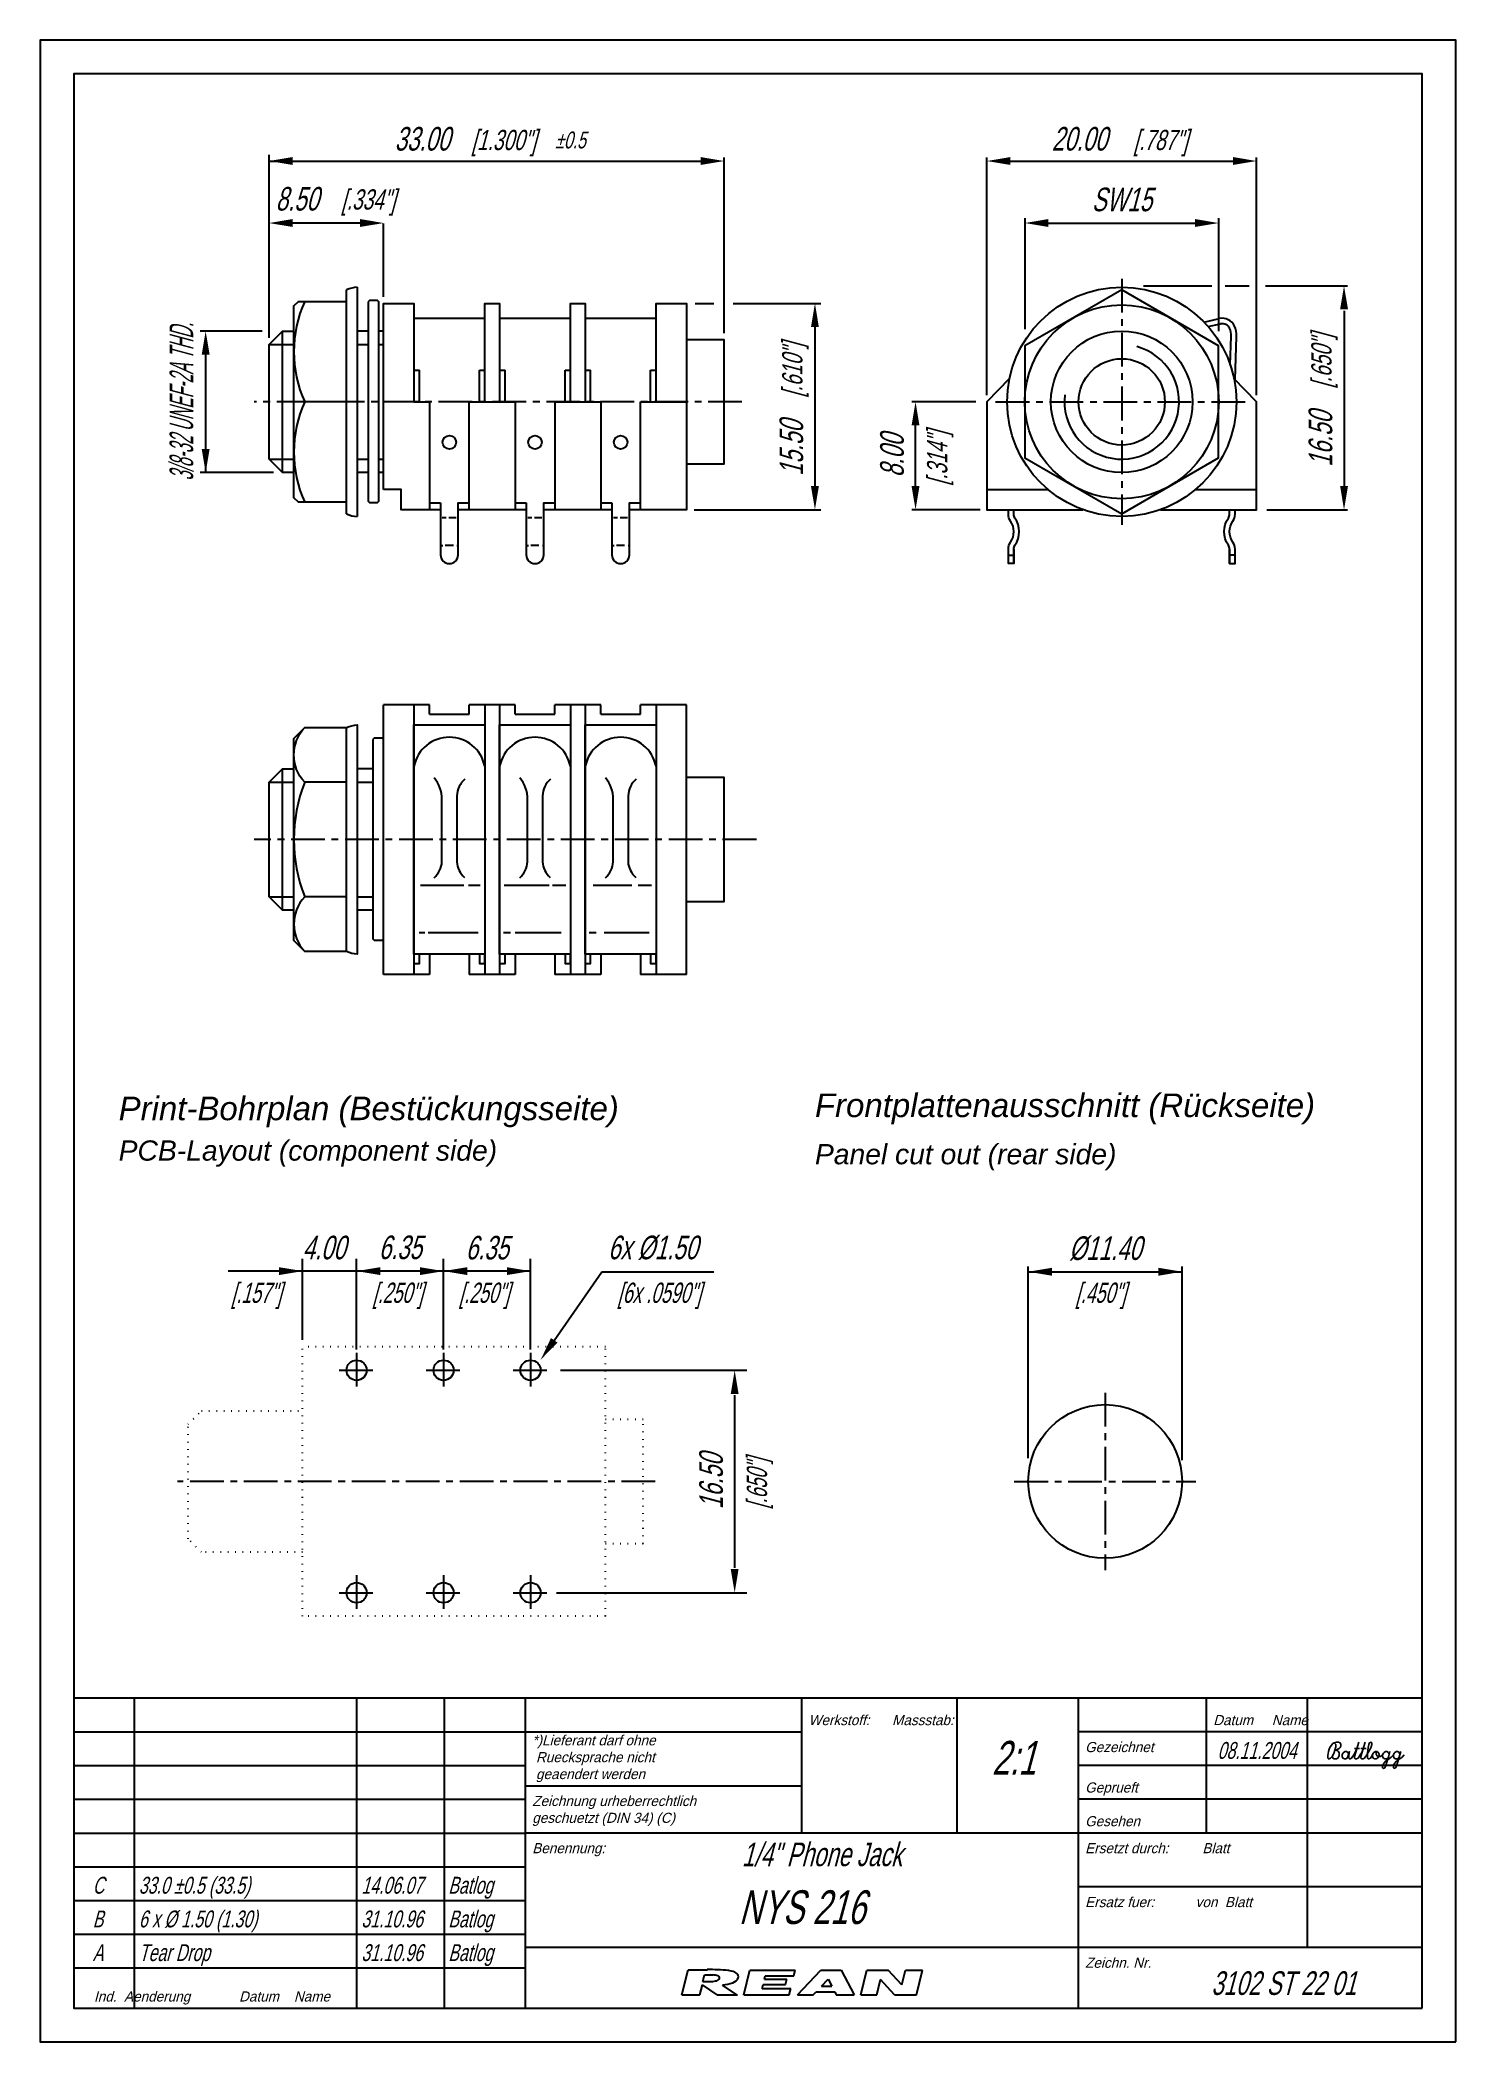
# Model space of a CAD drawing. Extents: x 0 to 210, y 0 to 297.
import ezdxf
from ezdxf.enums import TextEntityAlignment as Align

# ---------------------------------------------------------------- set-up
doc = ezdxf.new("R2010")
doc.units = 0
doc.header["$LTSCALE"] = 4
doc.header["$MEASUREMENT"] = 0
for name, pattern in [('AUSGEZOGEN', [0]), ('CENTER', [2, 1.25, -0.25, 0.25, -0.25]), ('PUNKT', [0.25, 0, -0.25])]:
    doc.linetypes.add(name, pattern=pattern)
doc.layers.get('0').update_dxf_attribs({"color": 6, "linetype": 'AUSGEZOGEN'})
for name, color, linetype in [('025', 4, 'AUSGEZOGEN'), ('035', 3, 'AUSGEZOGEN'), ('05', 2, 'AUSGEZOGEN'), ('BEM1', 4, 'AUSGEZOGEN'), ('MITTE', 4, 'CENTER'), ('RAHMEN', 2, 'AUSGEZOGEN')]:
    doc.layers.add(name, color=color, linetype=linetype)
doc.styles.add('ARIAL', font='ARIALI.TTF')
doc.styles.add('SCRIPTS', font='scripts')
doc.styles.get("Standard").update_dxf_attribs({"font": 'txt', "width": 0.7, "oblique": 15})

# ---------------------------------------------------------------- blocks, each defined once
blk = doc.blocks.new('ZKOPF-REAN')
at = {"color": 2}
for p, q in [((-133, 33), (-92, 33)), ((-200, 6), (-133, 6))]:
    blk.add_line(p, q, dxfattribs=at)
for points in [[(-200, 46), (-200, 0)], [(0, 46), (-200, 46)], [(-191, 0), (-191, 46)], [(-158, 0), (-158, 46)], [(-145, 0), (-145, 46)], [(-133, 0), (-133, 46)], [(-92, 26), (-92, 46)], [(-69, 26), (-69, 46)], [(-51, 0), (-51, 46)], [(-32, 26), (-32, 46)], [(-17, 9), (-17, 46)], [(0, 0), (0, 46)], [(-133, 41), (-92, 41)], [(0, 41), (-51, 41)], [(0, 36), (-51, 36)], [(0, 31), (-51, 31)], [(0, 26), (-133, 26)], [(0, 18), (-51, 18)], [(0, 9), (-133, 9)]]:
    blk.add_lwpolyline(points, dxfattribs=at)
at = {"color": 4}
for points in [[(-200, 41), (-133, 41)], [(-200, 36), (-133, 36)], [(-200, 31), (-133, 31)], [(-200, 26), (-133, 26)], [(-200, 21), (-133, 21)], [(-200, 16), (-133, 16)], [(-200, 11), (-133, 11)]]:
    blk.add_lwpolyline(points, dxfattribs=at)
at = {"layer": '05'}
for p, q in [((-109.79, 1.99), (-108.88, 5.72)), ((-108.88, 5.72), (-106, 5.72)), ((-107.12, 1.99), (-106.76, 3.49)), ((-104.58, 1.99), (-106.76, 3.49)), ((-106.68, 3.97), (-106.45, 4.95)), ((-106.68, 3.97), (-105.39, 3.97)), ((-106.45, 4.95), (-105.21, 4.95)), ((-101.65, 1.99), (-103.78, 3.45)), ((-100.63, 1.99), (-99.74, 5.66)), ((-99.74, 5.66), (-92.98, 5.66)), ((-97.88, 2.94), (-97.74, 3.53)), ((-97.74, 3.53), (-94.45, 3.53)), ((-97.55, 4.3), (-97.43, 4.81)), ((-97.55, 4.3), (-94.26, 4.3)), ((-97.43, 4.81), (-93.19, 4.81)), ((-94.45, 3.53), (-94.26, 4.3)), ((-93.19, 4.81), (-92.98, 5.66)), ((-92.66, 1.99), (-89.2, 5.66)), ((-89.2, 5.66), (-86.16, 5.66)), ((-89.12, 3.28), (-88.13, 4.33)), ((-89.12, 3.28), (-87.58, 3.28)), ((-88.13, 4.33), (-87.58, 3.28)), ((-86.16, 5.66), (-84.24, 1.99)), ((-83.27, 1.99), (-82.39, 5.66)), ((-82.39, 5.66), (-79.2, 5.66)), ((-81.63, 5.66), (-81.63, 5.66)), ((-80.89, 1.99), (-80.34, 4.26)), ((-78.26, 1.99), (-80.34, 4.26)), ((-77.19, 3.47), (-79.2, 5.66)), ((-77.19, 3.47), (-76.66, 5.66)), ((-76.66, 5.66), (-74.13, 5.66)), ((-75.02, 1.99), (-74.13, 5.66)), ((-109.79, 1.99), (-107.12, 1.99)), ((-104.58, 1.99), (-101.58, 1.99)), ((-100.63, 1.99), (-93.87, 1.99)), ((-97.88, 2.94), (-93.64, 2.94)), ((-93.87, 1.99), (-93.64, 2.94)), ((-92.66, 1.99), (-90.34, 1.99)), ((-90.34, 1.99), (-89.91, 2.44)), ((-89.91, 2.44), (-87.14, 2.44)), ((-87.14, 2.44), (-86.9, 1.99)), ((-86.9, 1.99), (-84.24, 1.99)), ((-83.27, 1.99), (-80.89, 1.99)), ((-78.26, 1.99), (-75.02, 1.99))]:
    blk.add_line(p, q, dxfattribs=at)
for centre, radius, start, end in [((-105.57, -23.42), 29.15, 84.6767, 90.986), ((-105.66, 8.05), 4.09, 273.8445, 284.4646), ((-105.46, 1.64), 3.32, 71.6455, 85.7128), ((-105.27, 5.62), 1.66, 292.13, 304.0272), ((-104.53, 4.5), 0.314, 308.184, 68.249), ((-104.36, 9.7), 6.27, 275.3263, 289.526), ((-103.58, 1.05), 4.6, 69.563, 81.7317), ((-102.59, 4.97), 1.23, 286.5819, 338.147), ((-102.93, 3.56), 2.04, 51.5369, 62.015), ((-102.02, 4.68), 0.597, 340.3997, 51.4142)]:
    blk.add_arc(centre, radius, start, end, dxfattribs=at)
at = {"color": 4, "oblique": 15}
for s, p in [('Werkstoff:      Massstab:', (-91, 42)), ('Datum     Name', (-31, 42)), ('*)Lieferant darf ohne ', (-132, 39)), ('Gezeichnet', (-50, 38)), (' Ruecksprache nicht ', (-132, 36.5)), (' geaendert werden', (-132, 34)), ('Geprueft', (-50, 32)), ('Zeichnung urheberrechtlich', (-132, 30)), ('geschuetzt (DIN 34) (C)', (-132, 27.5)), ('Gesehen', (-50, 27)), ('Benennung:', (-132, 23)), ('Ersetzt durch:         Blatt', (-50, 23)), ('Ersatz fuer:           von  Blatt', (-50, 15)), ('Zeichn. Nr.', (-50, 6)), ('Ind.  Aenderung             Datum    Name', (-197, 1))]:
    blk.add_text(s, height=1.5, dxfattribs=at).set_placement(p)
at = {"color": 3, "oblique": 15, "width": 0.7}
for tag, p in [('TOL', (-107.71, 59)), ('RADIEN', (-107.71, 54)), ('FACETTE', (-107.71, 49))]:
    blk.add_attdef(tag, p, '', height=3.5, dxfattribs=at)
at = {"color": 4, "oblique": 15, "width": 0.7}
for tag, p in [('INDEX8', (-197.19, 42)), ('A8', (-190.35, 42)), ('DATUM8', (-157.35, 42)), ('NAME8', (-144.46, 42)), ('INDEX7', (-197.19, 37)), ('A7', (-190.35, 37)), ('DATUM7', (-157.35, 37)), ('NAME7', (-144.46, 37)), ('INDEX6', (-197.19, 32)), ('A6', (-190.35, 32)), ('DATUM6', (-157.35, 32)), ('NAME6', (-144.46, 32)), ('INDEX5', (-197.19, 27)), ('A5', (-190.35, 27)), ('DATUM5', (-157.35, 27)), ('NAME5', (-144.46, 27)), ('INDEX4', (-197.19, 22)), ('A4', (-190.35, 22)), ('DATUM4', (-157.35, 22)), ('NAME4', (-144.46, 22)), ('INDEX3', (-197.19, 17)), ('A3', (-190.35, 17)), ('DATUM3', (-157.35, 17)), ('NAME3', (-144.46, 17)), ('INDEX2', (-197.19, 12)), ('A2', (-190.35, 12)), ('DATUM2', (-157.35, 12)), ('NAME2', (-144.46, 12)), ('INDEX1', (-197.19, 7)), ('A1', (-190.35, 7)), ('DATUM1', (-157.35, 7)), ('NAME1', (-144.46, 7))]:
    blk.add_attdef(tag, p, '', height=2.5, dxfattribs=at)
at = {"color": 2, "oblique": 15, "width": 0.7}
for tag, p in [('MASS', (-60.57, 34.66)), ('BENENNUNG', (-92, 12.5))]:
    blk.add_attdef(tag, text='', height=5, dxfattribs=at).set_placement(p, align=Align.CENTER)
at = {"color": 4, "oblique": 15, "width": 0.7}
for tag, p in [('DATE', (-24.5, 37)), ('WERKSTOFF', (-80.5, 36)), ('TEIL', (-81, 29))]:
    blk.add_attdef(tag, text='', height=2.5, dxfattribs=at).set_placement(p, align=Align.CENTER)
at = {"color": 4, "style": 'SCRIPTS'}
blk.add_attdef('NAME', text='', height=2.5, dxfattribs=at).set_placement((-8.5, 37), align=Align.CENTER)
at = {"color": 3, "oblique": 15, "width": 0.7}
for tag, p in [('MASS2', (-60.48, 28.21)), ('TEIL', (-89.04, 21.08)), ('NUMMER', (-20.55, 1.98))]:
    blk.add_attdef(tag, text='', height=3.5, dxfattribs=at).set_placement(p, align=Align.CENTER)

msp = doc.modelspace()

# ---------------------------------------------------------------- linework, layer by layer
at = {"layer": '025'}
for p, q in [((33.96, 251.82), (37.65, 251.82)), ((47.05, 251.82), (48.66, 251.82)), ((50.26, 251.82), (50.96, 251.82)), ((33.96, 234.82), (37.65, 234.82)), ((47.05, 234.82), (48.66, 234.82)), ((50.26, 234.82), (50.96, 234.82)), ((33.96, 186.89), (37.65, 186.89)), ((47.05, 186.89), (49.36, 186.89)), ((33.96, 169.89), (37.65, 169.89)), ((47.05, 169.89), (49.36, 169.89)), ((62.83, 171.55), (56.44, 171.55)), ((65.28, 171.55), (63.56, 171.55)), ((75.53, 171.55), (68.83, 171.55)), ((77.98, 171.55), (76.01, 171.55)), ((87.76, 171.55), (82.04, 171.55)), ((90.68, 171.55), (88.71, 171.55)), ((57.09, 164.53), (56.22, 164.53)), ((64.96, 164.53), (57.58, 164.53)), ((69.79, 164.53), (68.75, 164.53)), ((77.28, 164.53), (70.47, 164.53)), ((82.49, 164.53), (81.45, 164.53)), ((90.34, 164.53), (83.66, 164.53))]:
    msp.add_line(p, q, dxfattribs=at)
at = {"layer": '025', "color": 5}
for p, q in [((60.23, 226.12), (59.66, 226.12)), ((61.74, 226.12), (60.65, 226.12)), ((72.93, 226.12), (72.36, 226.12)), ((74.44, 226.12), (73.35, 226.12)), ((85.63, 226.12), (85.06, 226.12)), ((87.14, 226.12), (86.05, 226.12)), ((59.58, 222.02), (59.75, 222.02)), ((61.3, 222.02), (60.08, 222.02)), ((61.82, 222.02), (61.99, 222.02)), ((72.28, 222.02), (72.45, 222.02)), ((74, 222.02), (72.78, 222.02)), ((74.52, 222.02), (74.69, 222.02)), ((84.98, 222.02), (85.15, 222.02)), ((86.7, 222.02), (85.48, 222.02)), ((87.22, 222.02), (87.39, 222.02))]:
    msp.add_line(p, q, dxfattribs=at)
at = {"layer": '025'}
for points in [[(143.63, 220.56), (144.43, 220.56)], [(177.23, 220.56), (176.43, 220.56)]]:
    msp.add_lwpolyline(points, dxfattribs=at)
for points in [[(58.45, 172.73, 0.195706), (59.61, 175.09), (59.61, 184.35, 0.172002), (58.45, 187.56, 0.172002)], [(62.99, 187.36, 0.184218), (61.81, 184.89), (61.81, 175.09, 0.191855), (62.94, 172.76)], [(71.15, 172.73, 0.195706), (72.31, 175.09), (72.31, 184.35, 0.172002), (71.15, 187.56, 0.172002)], [(75.69, 187.36, 0.184218), (74.51, 184.89), (74.51, 175.09, 0.191855), (75.64, 172.76)], [(83.85, 172.73, 0.195706), (85.01, 175.09), (85.01, 184.35, 0.172002), (83.85, 187.56, 0.172002)], [(88.39, 187.36, 0.184218), (87.21, 184.89), (87.21, 175.09, 0.191855), (88.34, 172.76)]]:
    msp.add_lwpolyline(points, format="xyb", dxfattribs=at)
msp.add_arc((160.43, 243.32), 8.5, 172.8411, 74.7742, dxfattribs=at)
at = {"layer": '035'}
for p, q in [((55.46, 255.72), (65.96, 255.72)), ((68.16, 255.72), (78.66, 255.72)), ((80.86, 255.72), (91.36, 255.72)), ((172.63, 255.16), (174.93, 255.67)), ((173.25, 254.48), (175.1, 254.89)), ((176.51, 248.83), (176.67, 253.05)), ((177.23, 246.63), (177.47, 253.02)), ((55.46, 248.02), (56.26, 248.02)), ((56.26, 243.32), (56.26, 248.02)), ((65.16, 243.32), (65.16, 248.02)), ((65.16, 248.02), (65.96, 248.02)), ((68.16, 248.02), (68.96, 248.02)), ((68.96, 243.32), (68.96, 248.02)), ((77.86, 243.32), (77.86, 248.02)), ((77.86, 248.02), (78.66, 248.02)), ((80.86, 248.02), (81.66, 248.02)), ((81.66, 243.32), (81.66, 248.02)), ((90.56, 243.32), (90.56, 248.02)), ((90.56, 248.02), (91.36, 248.02)), ((57.76, 228.32), (59.41, 228.32)), ((59.41, 228.32), (59.41, 220.56)), ((70.46, 228.32), (72.11, 228.32)), ((72.11, 228.32), (72.11, 220.56)), ((83.16, 228.32), (84.81, 228.32)), ((84.81, 228.32), (84.81, 220.56))]:
    msp.add_line(p, q, dxfattribs=at)
at = {"layer": '035', "linetype": 'PUNKT'}
for p, q in [((38.95, 63.15), (38.95, 103.15)), ((83.85, 103.15), (38.95, 103.15)), ((83.85, 63.15), (83.85, 103.15)), ((83.85, 63.15), (38.95, 63.15))]:
    msp.add_line(p, q, dxfattribs=at)
at = {"layer": '035'}
for points in [[(177.47, 253.02, 0.118182), (177.16, 254.57, 0.353195), (174.93, 255.67, 0.353195)], [(176.67, 253.05, 0.118182), (176.43, 254.23, 0.353195), (175.1, 254.89, 0.353195)], [(144.43, 221.49), (144.43, 219.32), (143.63, 219.32), (143.63, 221.49, -0.151415), (143.94, 222.5, 0.309936), (143.94, 225.63, -0.151415), (143.63, 226.65), (143.63, 227.32)], [(144.43, 219.32), (144.43, 221.49, -0.151415), (144.6, 222.05, 0.309936), (144.6, 226.08, -0.151415), (144.43, 226.65), (144.43, 227.32)], [(176.43, 219.32), (176.43, 221.49, 0.151415), (176.25, 222.05, -0.309936), (176.25, 226.08, 0.151415), (176.43, 226.65), (176.43, 227.32)], [(176.43, 221.49), (176.43, 219.32), (177.23, 219.32), (177.23, 221.49, 0.151415), (176.91, 222.5, -0.309936), (176.91, 225.63, 0.151415), (177.23, 226.65), (177.23, 227.32)]]:
    msp.add_lwpolyline(points, format="xyb", dxfattribs=at)
for points in [[(62.01, 220.56), (62.01, 228.32), (62.01, 228.32), (63.66, 228.32)], [(74.71, 220.56), (74.71, 228.32), (74.71, 228.32), (76.36, 228.32)], [(87.41, 220.56), (87.41, 228.32), (87.41, 228.32), (89.06, 228.32)], [(55.46, 161.39), (55.46, 160.01), (56.26, 160.01), (56.26, 161.39)], [(65.16, 161.39), (65.16, 160.01), (65.96, 160.01), (65.96, 161.39)], [(68.16, 161.39), (68.16, 160.01), (68.96, 160.01), (68.96, 161.39)], [(77.86, 161.39), (77.86, 160.01), (78.66, 160.01), (78.66, 161.39)], [(80.86, 161.39), (80.86, 160.01), (81.66, 160.01), (81.66, 161.39)], [(90.56, 161.39), (90.56, 160.01), (91.36, 160.01), (91.36, 161.39)]]:
    msp.add_lwpolyline(points, dxfattribs=at)
at = {"layer": '035', "linetype": 'PUNKT'}
for points in [[(38.95, 72.65), (23.95, 72.65), (21.95, 74.65), (21.95, 91.65), (23.95, 93.65), (38.95, 93.65)], [(83.85, 73.95), (89.45, 73.95), (89.45, 92.35), (83.85, 92.35)]]:
    msp.add_lwpolyline(points, dxfattribs=at)
at = {"layer": '035'}
for centre, radius in [((160.43, 243.32), 14.38), ((60.71, 237.32), 1), ((73.41, 237.32), 1), ((86.11, 237.32), 1)]:
    msp.add_circle(centre, radius, dxfattribs=at)
for centre, radius, start, end in [((60.71, 220.62), 1.3, 180, 0), ((73.41, 220.62), 1.3, 180, 0), ((86.11, 220.62), 1.3, 180, 0), ((60.71, 188.22), 5.35, 11.3618, 168.6382), ((73.41, 188.22), 5.35, 11.3618, 168.6382), ((86.11, 188.22), 5.35, 11.3618, 168.6382)]:
    msp.add_arc(centre, radius, start, end, dxfattribs=at)
at = {"layer": '05'}
for p, q in [((45.45, 226.72), (45.45, 259.92)), ((47.05, 260.32), (47.05, 226.32)), ((35.96, 232.82), (35.96, 253.82)), ((48.66, 253.82), (47.05, 253.82)), ((50.96, 253.82), (50.26, 253.82)), ((45.45, 243.32), (39.25, 243.32)), ((55.46, 243.32), (50.96, 243.32)), ((57.76, 243.32), (57.76, 227.32)), ((63.66, 227.32), (63.66, 243.32)), ((65.96, 243.32), (68.16, 243.32)), ((70.46, 243.32), (70.46, 227.32)), ((76.36, 243.32), (76.36, 227.32)), ((78.66, 243.32), (80.86, 243.32)), ((83.16, 243.32), (83.16, 227.32)), ((89.06, 227.32), (89.06, 243.32)), ((91.36, 243.32), (95.86, 243.32)), ((48.66, 232.82), (47.05, 232.82)), ((50.96, 232.82), (50.26, 232.82)), ((140.43, 230.32), (149.47, 230.32)), ((171.38, 230.32), (180.43, 230.32)), ((50.96, 158.39), (50.96, 198.39)), ((57.76, 198.39), (50.96, 198.39)), ((55.46, 198.39), (55.46, 158.39)), ((57.76, 196.99), (57.76, 198.39)), ((57.76, 196.99), (63.66, 196.99)), ((70.46, 198.39), (63.66, 198.39)), ((63.66, 196.99), (63.66, 198.39)), ((65.96, 198.39), (65.96, 158.39)), ((68.16, 198.39), (68.16, 158.39)), ((70.46, 196.99), (70.46, 198.39)), ((70.46, 196.99), (76.36, 196.99)), ((83.16, 198.39), (76.36, 198.39)), ((76.36, 196.99), (76.36, 198.39)), ((78.66, 198.39), (78.66, 158.39)), ((80.86, 198.39), (80.86, 158.39)), ((83.16, 196.99), (83.16, 198.39)), ((83.16, 196.99), (89.06, 196.99)), ((89.06, 196.99), (89.06, 198.39)), ((95.86, 198.39), (89.06, 198.39)), ((91.36, 198.39), (91.36, 158.39)), ((95.86, 158.39), (95.86, 198.39)), ((45.45, 161.79), (45.45, 194.99)), ((35.96, 167.89), (35.96, 188.89)), ((49.36, 188.89), (47.05, 188.89)), ((49.36, 167.89), (47.05, 167.89)), ((57.76, 161.39), (57.76, 158.39)), ((63.66, 161.39), (63.66, 158.39)), ((70.46, 161.39), (70.46, 158.39)), ((76.36, 161.39), (76.36, 158.39)), ((83.16, 161.39), (83.16, 158.39)), ((89.06, 161.39), (89.06, 158.39)), ((57.76, 158.39), (50.96, 158.39)), ((70.46, 158.39), (63.66, 158.39)), ((83.16, 158.39), (76.36, 158.39)), ((95.86, 158.39), (89.06, 158.39))]:
    msp.add_line(p, q, dxfattribs=at)
for points in [[(160.43, 259.92), (146.05, 251.62), (146.05, 235.02), (160.43, 226.72), (174.8, 235.02), (174.8, 251.62)], [(48.66, 258.18), (48.66, 228.58), (48.86, 228.38), (50.06, 228.38), (50.26, 228.58), (50.26, 258.18), (50.06, 258.38), (48.86, 258.38)], [(49.36, 193.25), (49.36, 163.65), (49.56, 163.45), (50.76, 163.45), (50.96, 163.65), (50.96, 193.25), (50.76, 193.45), (49.56, 193.45)], [(65.96, 195.39), (65.96, 161.39), (55.46, 161.39), (55.46, 195.39)], [(78.66, 195.39), (78.66, 161.39), (68.16, 161.39), (68.16, 195.39)], [(91.36, 195.39), (91.36, 161.39), (80.86, 161.39), (80.86, 195.39)]]:
    msp.add_lwpolyline(points, close=True, dxfattribs=at)
for points in [[(39.25, 258.22, 0.216019), (39.25, 243.32, 0.216019), (39.25, 228.42, 0.216019)], [(45.45, 186.89), (39.25, 186.89, -0.394601), (39.25, 194.99)], [(45.45, 169.89), (39.25, 169.89, 0.394601), (39.25, 161.79)]]:
    msp.add_lwpolyline(points, format="xyb", dxfattribs=at)
for points in [[(45.45, 228.42), (38.32, 228.42), (37.65, 229.08), (37.65, 257.55), (38.32, 258.22), (45.45, 258.22)], [(50.96, 230.32), (50.96, 257.92), (55.46, 257.92), (55.46, 243.32), (57.76, 243.32)], [(63.66, 243.32), (65.96, 243.32), (65.96, 257.92), (68.16, 257.92), (68.16, 243.32), (70.46, 243.32)], [(76.36, 243.32), (78.66, 243.32), (78.66, 257.92), (80.86, 257.92), (80.86, 243.32), (83.16, 243.32)], [(89.06, 243.32), (91.36, 243.32), (91.36, 257.92), (95.86, 257.92), (95.86, 227.32), (87.41, 227.32)], [(37.65, 232.82), (35.96, 232.82), (33.96, 234.82), (33.96, 251.82), (35.96, 253.82), (37.65, 253.82)], [(95.86, 234.12), (101.46, 234.12), (101.46, 252.52), (95.86, 252.52)], [(143.78, 246.79), (140.43, 243.32), (140.43, 227.32), (154.68, 227.32)], [(166.17, 227.32), (180.43, 227.32), (180.43, 243.32), (177.07, 246.79)], [(59.41, 227.32), (53.56, 227.32), (53.56, 230.32), (50.96, 230.32)], [(72.11, 227.32), (62.01, 227.32)], [(84.81, 227.32), (74.71, 227.32)], [(37.65, 167.89), (35.96, 167.89), (33.96, 169.89), (33.96, 186.89), (35.96, 188.89), (37.65, 188.89)], [(95.86, 169.19), (101.46, 169.19), (101.46, 187.59), (95.86, 187.59)]]:
    msp.add_lwpolyline(points, dxfattribs=at)
msp.add_lwpolyline([(37.65, 163.39), (37.65, 193.39), (39.25, 194.99), (45.45, 194.99, -0.112273), (47.05, 195.39), (47.05, 161.39, -0.112273), (45.45, 161.79), (39.25, 161.79)], format="xyb", close=True, dxfattribs=at)
for centre, radius in [((160.43, 243.32), 17), ((160.43, 243.32), 10.5), ((160.43, 243.32), 6.4), ((46.95, 99.65), 1.5), ((59.85, 99.65), 1.5), ((72.75, 99.65), 1.5), ((157.97, 83.15), 11.4), ((46.95, 66.65), 1.5), ((59.85, 66.65), 1.5), ((72.75, 66.65), 1.5)]:
    msp.add_circle(centre, radius, dxfattribs=at)
for centre, radius, start, end in [((47.13, 256.6), 3.72, 91.2243, 116.8482), ((47.13, 230.04), 3.72, 243.1518, 268.7757), ((61.03, 178.39), 23.38, 158.6793, 201.3207)]:
    msp.add_arc(centre, radius, start, end, dxfattribs=at)
at = {"layer": 'BEM1'}
for p, q in [((33.96, 252.82), (33.96, 279.99)), ((101.46, 253.52), (101.46, 279.56)), ((140.43, 244.32), (140.43, 279.56)), ((180.43, 244.32), (180.43, 279.56)), ((33.96, 279.05), (97.96, 279.05)), ((143.93, 279.05), (176.93, 279.05)), ((146.05, 270.55), (146.05, 254.11)), ((174.8, 270.55), (174.8, 253.8)), ((47.46, 269.85), (37.46, 269.85)), ((50.96, 258.92), (50.96, 269.79)), ((149.55, 269.85), (171.3, 269.85)), ((163.64, 260.54), (173.81, 260.54)), ((175.79, 260.54), (179.32, 260.54)), ((181.77, 260.54), (193.93, 260.54)), ((97.14, 257.92), (99.92, 257.92)), ((102.78, 257.92), (115.79, 257.92)), ((114.93, 256.82), (114.93, 230.82)), ((193.4, 256.82), (193.4, 230.82)), ((32.93, 253.82), (23.74, 253.82)), ((24.56, 250.32), (24.56, 232.82)), ((138.81, 243.32), (129.3, 243.32)), ((129.85, 230.82), (129.85, 239.82)), ((34.63, 232.82), (23.74, 232.82)), ((97.03, 227.32), (115.79, 227.32)), ((139.43, 227.32), (129.3, 227.32)), ((181.94, 227.32), (193.93, 227.32)), ((38.95, 104.15), (38.95, 116.16)), ((46.95, 102.73), (46.95, 116.16)), ((59.85, 102.73), (59.85, 116.16)), ((72.75, 102.73), (72.75, 116.16)), ((72.75, 114.36), (27.9, 114.36)), ((75.46, 102.95), (83.31, 114.27)), ((83.31, 114.27), (99.93, 114.27)), ((146.57, 86.61), (146.57, 115.07)), ((146.57, 114.27), (169.37, 114.27)), ((169.37, 86.3), (169.37, 115.07)), ((77.21, 99.65), (104.82, 99.65)), ((103.02, 95.95), (103.02, 70.35)), ((76.58, 66.65), (104.82, 66.65))]:
    msp.add_line(p, q, dxfattribs=at)
for points in [[(37.46, 279.64), (37.46, 278.47), (33.96, 279.05)], [(97.96, 279.64), (97.96, 278.47), (101.46, 279.05)], [(143.93, 279.64), (143.93, 278.47), (140.43, 279.05)], [(176.93, 279.64), (176.93, 278.47), (180.43, 279.05)], [(37.46, 270.44), (37.46, 269.27), (33.96, 269.85)], [(47.46, 270.44), (47.46, 269.27), (50.96, 269.85)], [(149.55, 270.44), (149.55, 269.27), (146.05, 269.85)], [(171.3, 270.44), (171.3, 269.27), (174.8, 269.85)], [(192.82, 257.04), (193.99, 257.04), (193.4, 260.54)], [(114.34, 254.42), (115.51, 254.42), (114.93, 257.92)], [(23.98, 250.32), (25.15, 250.32), (24.56, 253.82)], [(129.26, 239.82), (130.43, 239.82), (129.85, 243.32)], [(23.98, 236.32), (25.15, 236.32), (24.56, 232.82)], [(114.34, 230.82), (115.51, 230.82), (114.93, 227.32)], [(129.26, 230.82), (130.43, 230.82), (129.85, 227.32)], [(192.82, 230.82), (193.99, 230.82), (193.4, 227.32)], [(35.45, 114.94), (35.45, 113.78), (38.95, 114.36)], [(50.45, 114.94), (50.45, 113.78), (46.95, 114.36)], [(56.35, 114.94), (56.35, 113.78), (59.85, 114.36)], [(63.35, 114.94), (63.35, 113.78), (59.85, 114.36)], [(69.25, 113.78), (69.25, 114.94), (72.75, 114.36)], [(150.07, 114.85), (150.07, 113.68), (146.57, 114.27)], [(165.87, 114.85), (165.87, 113.68), (169.37, 114.27)], [(75.78, 104.43), (76.74, 103.76), (74.26, 101.22)], [(102.44, 96.15), (103.6, 96.15), (103.02, 99.65)], [(102.44, 70.15), (103.6, 70.15), (103.02, 66.65)]]:
    msp.add_solid(points, dxfattribs=at)
at = {"layer": 'MITTE'}
for p, q in [((160.43, 261.58), (160.43, 225.06)), ((104.11, 243.32), (31.78, 243.32)), ((141.73, 243.32), (179.13, 243.32)), ((106.24, 178.39), (31.78, 178.39)), ((46.95, 102.25), (46.95, 97.05)), ((59.85, 102.25), (59.85, 97.05)), ((72.75, 102.25), (72.75, 97.05)), ((44.35, 99.65), (49.55, 99.65)), ((57.25, 99.65), (62.45, 99.65)), ((70.15, 99.65), (75.35, 99.65)), ((157.97, 96.3), (157.97, 70.01)), ((91.24, 83.15), (20.39, 83.15)), ((144.5, 83.15), (171.43, 83.15)), ((46.95, 69.25), (46.95, 64.05)), ((59.85, 69.25), (59.85, 64.05)), ((72.75, 69.25), (72.75, 64.05)), ((44.35, 66.65), (49.55, 66.65)), ((57.25, 66.65), (62.45, 66.65)), ((70.15, 66.65), (75.35, 66.65))]:
    msp.add_line(p, q, dxfattribs=at)
at = {"layer": 'RAHMEN', "color": 7}
msp.add_lwpolyline([(210, 0), (210, 297), (0, 297), (0, 0), (210, 0)], dxfattribs=at)
at = {"layer": 'RAHMEN'}
msp.add_lwpolyline([(205, 5), (205, 292), (5, 292), (5, 5)], close=True, dxfattribs=at)

# ---------------------------------------------------------------- block references
at = {"layer": '035'}
ref = msp.add_blockref('ZKOPF-REAN', (205, 5), dxfattribs=at)
ref.add_attrib('NAME', 'Battlogg', dxfattribs={"layer": '0', "color": 4, "height": 2.5, "style": 'SCRIPTS'}).set_placement((196.5, 42), align=Align.CENTER)
ref.add_attrib('DATE', '08.11.2004', dxfattribs={"layer": '0', "color": 4, "height": 2.5, "oblique": 15, "width": 0.7}).set_placement((180.5, 42), align=Align.CENTER)
ref.add_attrib('BENENNUNG', 'NYS 216', dxfattribs={"layer": '0', "color": 2, "height": 5, "oblique": 15, "width": 0.7}).set_placement((113, 17.5), align=Align.CENTER)
ref.add_attrib('TEIL', '1/4" Phone Jack', dxfattribs={"layer": '0', "color": 3, "height": 3.5, "oblique": 15, "width": 0.7}).set_placement((115.96, 26.08), align=Align.CENTER)
ref.add_attrib('NUMMER', '3102 ST 22 01', dxfattribs={"layer": '0', "color": 3, "height": 3.5, "oblique": 15, "width": 0.7}).set_placement((184.45, 6.98), align=Align.CENTER)
ref.add_attrib('MASS', '2:1', dxfattribs={"layer": '0', "color": 2, "height": 5, "oblique": 15, "width": 0.7}).set_placement((144.43, 39.66), align=Align.CENTER)
ref.add_attrib('INDEX1', 'A', (7.81, 12), dxfattribs={"layer": '0', "color": 4, "height": 2.5, "oblique": 15, "width": 0.7})
ref.add_attrib('A1', 'Tear Drop', (14.65, 12), dxfattribs={"layer": '0', "color": 4, "height": 2.5, "oblique": 15, "width": 0.7})
ref.add_attrib('DATUM1', '31.10.96', (47.65, 12), dxfattribs={"layer": '0', "color": 4, "height": 2.5, "oblique": 15, "width": 0.7})
ref.add_attrib('NAME1', 'Batlog', (60.54, 12), dxfattribs={"layer": '0', "color": 4, "height": 2.5, "oblique": 15, "width": 0.7})
ref.add_attrib('INDEX2', 'B', (7.81, 17), dxfattribs={"layer": '0', "color": 4, "height": 2.5, "oblique": 15, "width": 0.7})
ref.add_attrib('A2', '6 x %%c 1.50 (1.30)', (14.65, 17), dxfattribs={"layer": '0', "color": 4, "height": 2.5, "oblique": 15, "width": 0.7})
ref.add_attrib('DATUM2', '31.10.96', (47.65, 17), dxfattribs={"layer": '0', "color": 4, "height": 2.5, "oblique": 15, "width": 0.7})
ref.add_attrib('NAME2', 'Batlog', (60.54, 17), dxfattribs={"layer": '0', "color": 4, "height": 2.5, "oblique": 15, "width": 0.7})
ref.add_attrib('INDEX3', 'C', (7.81, 22), dxfattribs={"layer": '0', "color": 4, "height": 2.5, "oblique": 15, "width": 0.7})
ref.add_attrib('A3', '33.0 %%P0.5 (33.5)', (14.65, 22), dxfattribs={"layer": '0', "color": 4, "height": 2.5, "oblique": 15, "width": 0.7})
ref.add_attrib('DATUM3', '14.06.07', (47.65, 22), dxfattribs={"layer": '0', "color": 4, "height": 2.5, "oblique": 15, "width": 0.7})
ref.add_attrib('NAME3', 'Batlog', (60.54, 22), dxfattribs={"layer": '0', "color": 4, "height": 2.5, "oblique": 15, "width": 0.7})

# ---------------------------------------------------------------- texts
at = {"layer": '035', "style": 'ARIAL'}
for s, height, p in [('Print-Bohrplan (Bestückungsseite)', 3.5, (11.66, 136.75)), ('Frontplattenausschnitt (Rückseite)', 3.5, (114.93, 137.21)), ('PCB-Layout (component side)', 3, (11.66, 130.75)), ('Panel cut out (rear side)', 3, (114.93, 130.21))]:
    msp.add_text(s, height=height, dxfattribs=at).set_placement(p)
at = {"layer": 'BEM1', "color": 3, "oblique": 15, "width": 0.7}
for s, p in [('33.00', (56.68, 282.35)), ('20.00', (154.15, 282.35)), ('8.50', (38.12, 273.45)), ('SW15', (160.43, 273.35)), ('4.00', (42.11, 117.86)), ('6.35', (53.4, 117.89)), ('6.35', (66.3, 117.84)), ('%%c11.40', (157.97, 117.77))]:
    msp.add_text(s, height=3.5, dxfattribs=at).set_placement(p, align=Align.MIDDLE_CENTER)
at = {"layer": 'BEM1', "color": 4, "oblique": 15}
for s, height, width, p in [('[1.300"]', 3, 0.7, (68.8, 282.17)), ('%%P0.5', 2.5, 0.7, (78.66, 282.17)), ('[.787"]', 3, 0.7, (166.22, 282.17)), ('[.334"]', 3, 0.7, (48.7, 273.35)), ('[.157"]', 3, 0.65, (32.1, 111.15)), ('[.250"]', 3, 0.65, (53.07, 111.15)), ('[.250"]', 3, 0.65, (65.89, 111.15)), ('[6x .0590"]', 3, 0.65, (91.86, 111.15)), ('[.450"]', 3, 0.65, (157.33, 111.15))]:
    msp.add_text(s, height=height, dxfattribs=dict(at, width=width)).set_placement(p, align=Align.MIDDLE_CENTER)
at = {"layer": 'BEM1', "color": 3, "oblique": 15}
for s, width, p in [('3/8-32 UNEF-2A THD.', 0.5, (20.96, 243.32)), ('15.50', 0.7, (111.43, 236.44)), ('16.50', 0.7, (189.9, 237.79)), ('8.00', 0.7, (126.35, 235.32)), ('16.50', 0.7, (99.52, 83.15))]:
    msp.add_text(s, height=3.5, rotation=90, dxfattribs=dict(at, width=width)).set_placement(p, align=Align.MIDDLE_CENTER)
at = {"layer": 'BEM1', "color": 4, "oblique": 15}
for s, width, p in [('[.610"]', 0.7, (111.57, 248.07)), ('[.650"]', 0.7, (190.05, 249.42)), ('[.314"]', 0.7, (133.06, 234.99)), ('[.650"]', 0.65, (106.32, 82.88))]:
    msp.add_text(s, height=3, rotation=90, dxfattribs=dict(at, width=width)).set_placement(p, align=Align.MIDDLE_CENTER)
at = {"layer": 'BEM1', "color": 3, "oblique": 15, "width": 0.7}
msp.add_text('6x %%c1.50', height=3.5, dxfattribs=at).set_placement((84.23, 117.87), align=Align.MIDDLE_LEFT)

doc.saveas('drawing.dxf')
